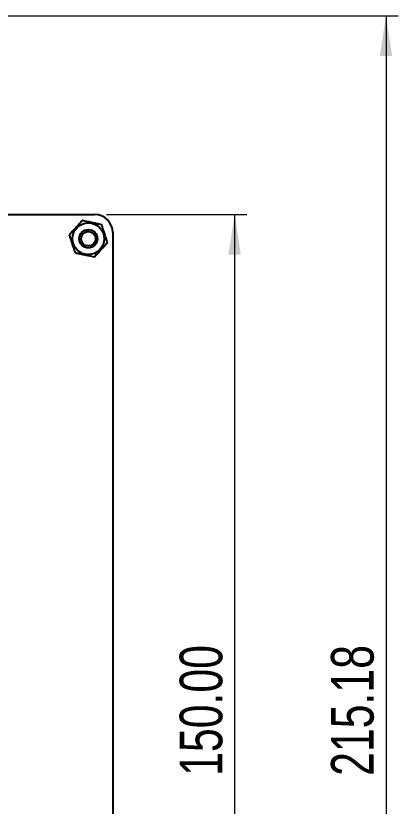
# Model space of a CAD drawing. Header units: millimetres. Extents: x 53 to 380, y 29 to 265.
# Drawn here: x 182.5 to 213.9, y 82.8 to 147.7 of the extents above; entities that cross this region are included whole.
import ezdxf

# ---------------------------------------------------------------- set-up
doc = ezdxf.new("R2010")
doc.units = ezdxf.units.MM
doc.styles.add('SLDTEXTSTYLE0', font='TXT', dxfattribs={"width": 0.75})
doc.dimstyles.new('SLDDIMSTYLE0', dxfattribs={"dimtxt": 3.5, "dimasz": 3.302, "dimexe": 0, "dimexo": 0.0625, "dimgap": 0.875, "dimtad": 1, "dimlfac": 2, "dimrnd": 1e-09, "dimzin": 4, "dimdsep": 46, "dimtxsty": 'SLDTEXTSTYLE0', "dimsah": 1, "dimcen": 0.09, "dimadec": 0, "dimazin": 1, "dimtfac": 1, "dimtofl": 0, "dimtmove": 0, "dimatfit": 3, "dimfxl": 1, "dimfrac": 2, "dimtolj": 1, "dimtzin": 12, "dimarcsym": 0})
doc.dimstyles.new('SLDDIMSTYLE1', dxfattribs={"dimtxt": 3.5, "dimasz": 3.302, "dimexe": 0, "dimexo": 0.0625, "dimgap": 0.875, "dimtad": 1, "dimlfac": 2, "dimrnd": 1e-09, "dimzin": 12, "dimdsep": 46, "dimtxsty": 'SLDTEXTSTYLE0', "dimsah": 1, "dimcen": 0.09, "dimadec": 0, "dimazin": 3, "dimtfac": 1, "dimtofl": 0, "dimtmove": 0, "dimatfit": 3, "dimfxl": 1, "dimfrac": 2, "dimtolj": 1, "dimtzin": 12, "dimarcsym": 0})

# ---------------------------------------------------------------- blocks, each defined once
blk = doc.blocks.new('_D_5')
at = {"color": 7, "linetype": 'Continuous', "lineweight": 0, "transparency": 16777216}
for p, q in [((180.484, 147.677), (213.903, 147.677)), ((212.903, 147.677), (212.903, 40.089)), ((182.315, 40.089), (213.903, 40.089))]:
    blk.add_line(p, q, dxfattribs=at)
at = {"color": 7, "linetype": 'Continuous', "lineweight": 18, "transparency": 16777216}
for points in [[(212.903, 147.677), (212.395, 144.375), (213.411, 144.375)], [(212.903, 40.089), (213.411, 43.391), (212.395, 43.391)]]:
    blk.add_solid(points, dxfattribs=at)
at = {"color": 7, "linetype": 'Continuous', "lineweight": 18, "transparency": 16777216, "insert": (208.391, 85.3), "char_height": 3.5, "attachment_point": 1, "rotation": 90, "style": 'SLDTEXTSTYLE0'}
blk.add_mtext('215.18', dxfattribs=at)
blk = doc.blocks.new('_D_6')
at = {"color": 7, "linetype": 'Continuous', "lineweight": 0, "transparency": 16777216}
for p, q in [((189.984, 131.383), (201.484, 131.383)), ((200.484, 131.383), (200.484, 56.383)), ((189.984, 56.383), (201.484, 56.383))]:
    blk.add_line(p, q, dxfattribs=at)
at = {"color": 7, "linetype": 'Continuous', "lineweight": 18, "transparency": 16777216}
for points in [[(200.484, 131.383), (199.976, 128.081), (200.992, 128.081)], [(200.484, 56.383), (200.992, 59.685), (199.976, 59.685)]]:
    blk.add_solid(points, dxfattribs=at)
at = {"color": 7, "linetype": 'Continuous', "lineweight": 18, "transparency": 16777216, "insert": (195.972, 85.3), "char_height": 3.5, "attachment_point": 1, "rotation": 90, "style": 'SLDTEXTSTYLE0'}
blk.add_mtext('150.00', dxfattribs=at)

msp = doc.modelspace()

# ---------------------------------------------------------------- linework, layer by layer
at = {"color": 7, "linetype": 'Continuous', "lineweight": 25}
for p, q in [((171.9835, 131.3828), (188.9835, 131.3828)), ((188.398, 129.9716), (188.3757, 130.125)), ((190.4835, 129.8828), (190.4835, 57.8828))]:
    msp.add_line(p, q, dxfattribs=at)
for radius in [1.3062, 0.75, 0.595]:
    msp.add_circle((188.4835, 129.3828), radius, dxfattribs=at)
msp.add_arc((188.9835, 129.8828), 1.5, 0, 90, dxfattribs=at)
for points, knots in [([(187.9908, 130.8921), (187.9389, 130.8343), (187.8222, 130.7044), (187.6278, 130.4878), (187.4155, 130.2515), (187.1857, 129.9955), (187.0313, 129.8235), (186.9394, 129.7211), (186.93, 129.7107)], [0, 0, 0, 0, 0.16773475, 0.37691797, 0.53701324, 0.69698835, 0.96913664, 1, 1, 1, 1]), ([(187.9908, 130.8921), (188.1294, 130.8629), (188.3464, 130.8171), (188.7117, 130.74), (189.042, 130.6702), (189.3191, 130.6118), (189.4824, 130.5773), (189.5442, 130.5642)], [0, 0, 0, 0, 0.2991373, 0.4681416, 0.6379837, 0.862834, 1, 1, 1, 1]), ([(189.5442, 130.5642), (189.5882, 130.4295), (189.6571, 130.2187), (189.7729, 129.8638), (189.8777, 129.5429), (189.9656, 129.2736), (190.0174, 129.115), (190.037, 129.0549)], [0, 0, 0, 0, 0.2991386, 0.4681431, 0.6379818, 0.8628316, 1, 1, 1, 1]), ([(187.4228, 128.2014), (187.3788, 128.3361), (187.31, 128.547), (187.1941, 128.9018), (187.0894, 129.2228), (187.0015, 129.492), (186.9497, 129.6506), (186.93, 129.7107)], [0, 0, 0, 0, 0.29913729, 0.46814137, 0.63798236, 0.86283305, 1, 1, 1, 1]), ([(190.037, 129.0549), (189.9851, 128.9971), (189.8685, 128.8672), (189.674, 128.6507), (189.4618, 128.4143), (189.232, 128.1583), (189.0776, 127.9863), (188.9857, 127.8839), (188.9763, 127.8735)], [0, 0, 0, 0, 0.1677339, 0.3769163, 0.5370135, 0.6969875, 0.9691378, 1, 1, 1, 1]), ([(188.9763, 127.8735), (188.8376, 127.9028), (188.6206, 127.9486), (188.2554, 128.0257), (187.9251, 128.0954), (187.6479, 128.1539), (187.4847, 128.1884), (187.4228, 128.2014)], [0, 0, 0, 0, 0.2991401, 0.4681443, 0.6379821, 0.8628325, 1, 1, 1, 1])]:
    msp.add_open_spline(points, degree=3, knots=knots, dxfattribs=at)

# ---------------------------------------------------------------- dimensions: what is measured, and where the dimension line sits
at = {"color": 7, "linetype": 'Continuous', "lineweight": 18}
for base, p1, p2, dimstyle, picture, middle in [((212.9028, 40.0886), (179.4838, 147.6771), (181.3146, 40.0886), 'SLDDIMSTYLE1', '_D_5', (212.9028, 92.4119)), ((200.4835, 56.3828), (188.9835, 131.3828), (188.9835, 56.3828), 'SLDDIMSTYLE0', '_D_6', (200.4835, 92.4119))]:
    dim = msp.add_linear_dim(base=base, p1=p1, p2=p2, angle=90, dimstyle=dimstyle, dxfattribs=at)
    dim.commit()
    dim.dimension.update_dxf_attribs({"geometry": picture, "text_midpoint": middle, "dimtype": 160})

doc.saveas('drawing.dxf')
